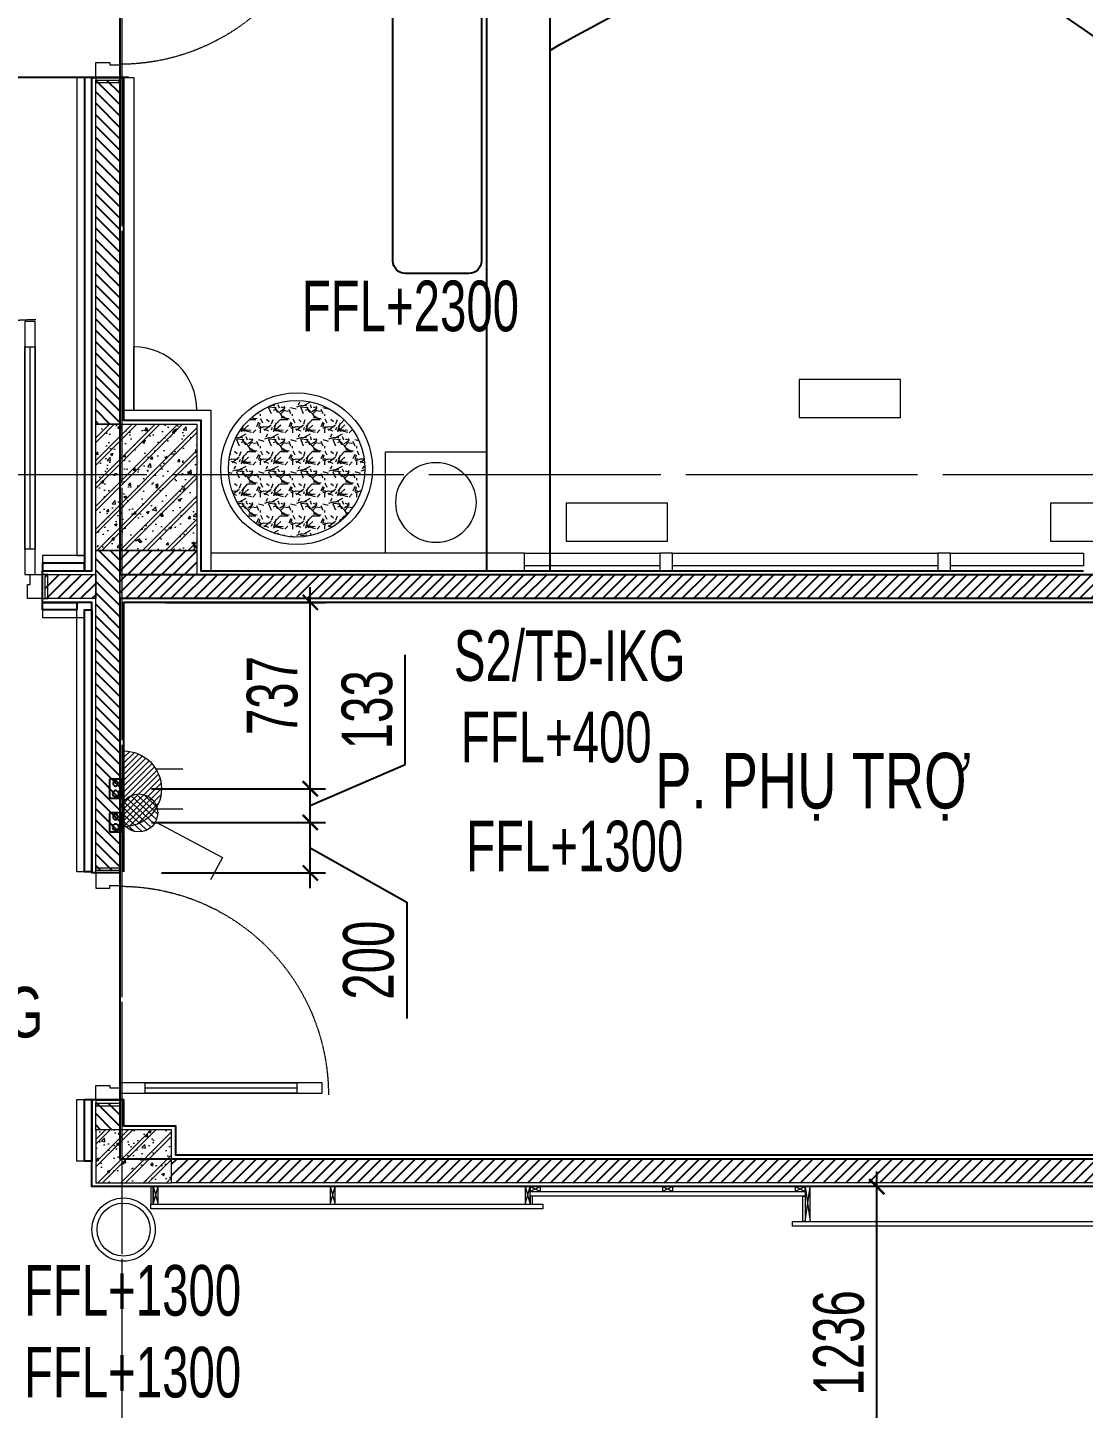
# Model space of a CAD drawing. Header units: millimetres. Extents: x -343543 to 400519, y -115663 to 104219.
# Drawn here: x -322738 to -318563, y 6308 to 11767 of the extents above; entities that cross this region are included whole.
import ezdxf
from ezdxf.xclip import XClip

# ---------------------------------------------------------------- set-up
doc = ezdxf.new("R2010")
doc.units = ezdxf.units.MM
doc.header["$XCLIPFRAME"] = 0
doc.linetypes.add('XREF MAT BANG TUONG XAY$0$01.Xref _MB T1$0$HIDDEN', pattern=[9.524999999999999, 6.35, -3.175])
doc.linetypes.add('XREF MAT BANG TUONG XAY$0$CENTER', pattern=[50.800000000000004, 31.75, -6.35, 6.35, -6.35])
doc.layers.get('0').update_dxf_attribs({"color": 231, "lineweight": 0})
doc.layers.get('DefPoints').update_dxf_attribs({"color": 191})
for name, color, linetype in [('0-----E-Lighting', 2, 'Continuous'), ('Gen Điện', 6, 'Continuous'), ('XREF MAT BANG TUONG XAY$0$A-FNSH', 8, 'Continuous'), ('XREF MAT BANG TUONG XAY$0$A-FURN', 8, 'Continuous'), ('XREF MAT BANG TUONG XAY$0$A-PATT', 8, 'Continuous'), ('đế âm', 1, 'Continuous')]:
    doc.layers.add(name, color=color, linetype=linetype)
for name, color, linetype, lineweight in [('03. Xref_KyHieuChieuSang$0$1-INNO-E-Lighting', 3, 'Continuous', 5), ('1-INNO-E-Socket', 4, 'Continuous', 5), ('A-PATT', 252, 'Continuous', 9), ('A-SYMBOLS', 10, 'Continuous', 13), ('E - EQ', 10, 'Continuous', 25), ('RSA -DIM', 231, 'Continuous', 0), ('SME-E-POW-NOTE', 134, 'Continuous', 18), ('XREF MAT BANG TUONG XAY$0$$0$A-WALL-INT', 8, 'Continuous', 9), ('XREF MAT BANG TUONG XAY$0$$1$A-TEXT', 8, 'Continuous', 25), ('XREF MAT BANG TUONG XAY$0$01.Xref _MB T1$0$A-DOOR', 8, 'Continuous', 9), ('XREF MAT BANG TUONG XAY$0$01.Xref _MB T1$0$A-FNSH', 8, 'Continuous', 9), ('XREF MAT BANG TUONG XAY$0$01.Xref _MB T1$0$A-HIDD-LO', 8, 'XREF MAT BANG TUONG XAY$0$01.Xref _MB T1$0$HIDDEN', 9), ('XREF MAT BANG TUONG XAY$0$01.Xref _MB T1$0$A-WALL-INT', 8, 'Continuous', 9), ('XREF MAT BANG TUONG XAY$0$A-FINE', 8, 'Continuous', 25), ('XREF MAT BANG TUONG XAY$0$A-GRID', 8, 'XREF MAT BANG TUONG XAY$0$CENTER', 15), ('XREF MAT BANG TUONG XAY$0$A-WALL-INT', 8, 'Continuous', 9), ('XREF MAT BANG TUONG XAY$0$xref_IKIGAI_Cot$0$A-FNSH', 8, 'Continuous', 9), ('XREF MAT BANG TUONG XAY$0$xref_IKIGAI_Cot$0$A-PATT', 8, 'Continuous', 5)]:
    doc.layers.add(name, color=color, linetype=linetype, lineweight=lineweight)
doc.layers.add('fix lightting red', color=1, linetype='Continuous', lineweight=5, true_color=0xff0000)
doc.styles.add('SM-DIMTEXT', font='SME.shx', dxfattribs={"width": 0.7})
doc.styles.add('SME-TEXT', font='sme.shx', dxfattribs={"width": 0.7})
doc.styles.add('XREF MAT BANG TUONG XAY$0$Arial', font='arial.ttf', dxfattribs={"width": 0.8})
doc.dimstyles.new('SDIM-100', dxfattribs={"dimscale": 100, "dimtxt": 2, "dimasz": 0.6, "dimexe": 0.6, "dimexo": 0.2, "dimgap": 0.5, "dimtad": 1, "dimdec": 0, "dimzin": 12, "dimtxsty": 'SM-DIMTEXT', "dimblk": 'ARCHTICK', "dimblk1": 'ARCHTICK', "dimblk2": 'ARCHTICK', "dimcen": 0.12, "dimdle": 0.6, "dimclrd": 7, "dimclre": 8, "dimadec": 0, "dimazin": 3, "dimtfac": 2, "dimtix": 1, "dimtmove": 1, "dimatfit": 3, "dimfxl": 1, "dimtzin": 0, "dimarcsym": 1})

# ---------------------------------------------------------------- blocks, each defined once
blk = doc.blocks.new('*U164')
at = {"color": 8}
blk.add_line((-69.99999999999969, 100.0000000000002), (-70.00000000000114, 699.9999999999711), dxfattribs=at)
for points in [[(-50, 1.56319401867222e-13), (-50.00000000000084, 799.999999999971), (-90.00000000000085, 799.9999999999712), (-90, 2.842170943040401e-13)], [(-49.9999999999997, 100.0000000000001), (-89.99999999999969, 100.0000000000003), (-90.00000000000114, 699.9999999999712), (-50.00000000000114, 699.999999999971)], [(-919.9999999999711, -94.98306980792928), (-859.9999999999711, -94.98306980792947), (-859.999999999971, -40.00000000000015), (-869.999999999971, -40.00000000000012), (-869.9999999999709, -1.70530256582424e-13), (-919.9999999999709, 0)], [(-20.00000000000041, -94.98306980792918), (-80.00000000000017, -94.98306980792896), (-80.00000000000014, -39.99999999999978), (-70.00000000000014, -39.99999999999979), (-70, 1.989519660128281e-13), (-20, 5.684341886080801e-14)]]:
    blk.add_lwpolyline(points, close=True, dxfattribs=at)
at = {"layer": 'XREF MAT BANG TUONG XAY$0$01.Xref _MB T1$0$A-FNSH', "color": 8}
for points in [[(-919.9999999999711, -94.98306980792928), (-939.9999999999711, -94.98306980792916), (-939.9999999999709, 8.526512829121202e-14), (-919.9999999999709, 0)], [(-20.00000000000041, -94.98306980792918), (-2.975808282895906e-13, -94.98306980792923), (0, 0), (-20, 5.684341886080801e-14)]]:
    blk.add_lwpolyline(points, close=True, dxfattribs=at)
at = {"layer": 'XREF MAT BANG TUONG XAY$0$01.Xref _MB T1$0$A-HIDD-LO', "color": 8, "ltscale": 0.3}
blk.add_arc((-42.49999999999932, 1.463717976809085e-13), 824.9999999999739, 89.99999999999962, 180, dxfattribs=at)
blk = doc.blocks.new('XREF MAT BANG TUONG XAY$0$00.xref_IKIGAI_Truc')
at = {"layer": 'XREF MAT BANG TUONG XAY$0$A-GRID', "color": 8, "ltscale": 20}
for points in [[(16200, -3895.000007497932), (16200, 22641.72244639101)], [(-2907.525181142613, 10000), (42750.0013740146, 10000)]]:
    blk.add_lwpolyline(points, dxfattribs=at)
blk = doc.blocks.new('*U165')
at = {"color": 8}
blk.add_line((70.00000000000045, 99.99999999999963), (70.00000000000671, 699.9999999999415), dxfattribs=at)
for points in [[(50, -2.423323916802836e-13), (50.00000000000716, 799.9999999999415), (90.00000000000728, 799.9999999999415), (90, -4.333561340814704e-13)], [(50.00000000000045, 99.99999999999973), (90.00000000000045, 99.99999999999959), (90.00000000000671, 699.9999999999415), (50.00000000000671, 699.9999999999415)], [(19.99999999999966, -94.99998551682388), (79.99999999999943, -94.99998551682414), (79.99999999999989, -40.00000000000042), (69.99999999999989, -40.00000000000036), (70, -3.591605449536798e-13), (20, -1.026172985581946e-13)], [(919.9999999999412, -94.99998551683116), (859.9999999999412, -94.99998551683088), (859.9999999999416, -40.00000000000701), (869.9999999999416, -40.00000000000706), (869.9999999999418, -7.107071464308561e-12), (919.9999999999418, -7.335193001273643e-12)]]:
    blk.add_lwpolyline(points, close=True, dxfattribs=at)
at = {"layer": 'XREF MAT BANG TUONG XAY$0$01.Xref _MB T1$0$A-FNSH', "color": 8}
for points in [[(19.99999999999966, -94.99998551682388), (-4.547473508864641e-13, -94.99998551682377), (0, 0), (20, -1.026172985581946e-13)], [(919.9999999999412, -94.99998551683116), (939.9999999999412, -94.99998551683119), (939.9999999999418, -7.409388590401433e-12), (919.9999999999418, -7.335193001273643e-12)]]:
    blk.add_lwpolyline(points, close=True, dxfattribs=at)
at = {"layer": 'XREF MAT BANG TUONG XAY$0$01.Xref _MB T1$0$A-HIDD-LO', "color": 8, "ltscale": 0.3}
blk.add_arc((42.49999999999864, -1.924822268344633e-13), 824.9999999999471, 359.9999999999996, 90, dxfattribs=at)
blk = doc.blocks.new('XREF MAT BANG TUONG XAY$0$nngfbv')
at = {"layer": 'XREF MAT BANG TUONG XAY$0$01.Xref _MB T1$0$A-WALL-INT', "color": 8}
blk.add_lwpolyline([(20, -10), (20, 10), (-20, 10), (-20, -10)], close=True, dxfattribs=at)
for points in [[(-20, 10), (20, -10)], [(20, 10), (-20, -10)]]:
    blk.add_lwpolyline(points, dxfattribs=at)
blk = doc.blocks.new('XREF MAT BANG TUONG XAY$0$xref_IKIGAI_Cot')
at = {"layer": 'XREF MAT BANG TUONG XAY$0$xref_IKIGAI_Cot$0$A-PATT'}
h = blk.add_hatch(dxfattribs=at)
h.set_pattern_fill('BT-01', color=8, scale=15, pattern_type=2)
h.set_pattern_definition([(49.99999999999999, (180, 280.0000000000009), (107.589027390113, -9.412820247389266), [11.25, -123.75]), (355, (180, 280.0000000000009), (-20.81270004195, 112.8288200550018), [9, -99]), (100.4514, (188.9657520000001, 279.2155990000009), (86.77640725710323, 103.415931309143), [9.5610285, -105.1713168]), (46.18420000000001, (180, 310.0000000000009), (160.0861572938467, -24.82785214935271), [16.875, -185.625]), (96.6356, (193.3405117500001, 307.9310039500009), (140.1994058323055, 146.1176806350663), [14.3415432, -157.75695]), (351.1842, (180, 310.0000000000009), (140.1992917700441, 146.1177901387987), [13.5, -148.5]), (21, (195, 302.5000000000009), (89.53605781776925, -60.39283359980082), [11.25, -123.75]), (326.0000000000001, (195, 302.5000000000009), (36.49729978823726, 108.772506757028), [9, -99]), (71.4514, (202.46133495, 297.4672591000009), (126.0333942872235, 48.37957450649286), [9.5610285, -105.1713168]), (37.50000000000001, (180, 280.0000000000009), (1.8239782975936, 49.93407807469672), [0, -97.8, 0, -100.5, 0, -99.375]), (7.499999999999999, (180, 280.0000000000009), (39.46043061632229, 59.16175678235403), [0, -57.3, 0, -95.55, 0, -37.875]), (327.5, (146.5500000000002, 280.0000000000009), (80.07336542586135, -3.383230760156963), [0, -37.5, 0, -117, 0, -155.25]), (317.5, (131.5500000000002, 280.0000000000009), (87.47792540135794, 15.01574734984766), [0, -48.75, 0, -77.69999999999999, 0, -110.25]), (45, (180, 280.0000000000009), (-45.07805730064241, 45.07805730064241), []), (45, (180, 298.3750000000009), (-45.07805730064241, 45.07805730064241), [])])
h.paths.add_polyline_path([(16095.00005637697, 10200.00000017218), (16495.00005637697, 10200.00000017218), (16495.00005637697, 9700.000000172176), (16095.00005637697, 9700.000000172178)])
h = blk.add_hatch(dxfattribs=at)
h.set_pattern_fill('BT-01', color=8, scale=15, pattern_type=2)
h.set_pattern_definition([(49.99999999999999, (16175.00000273663, 7190.000000142377), (107.589027390113, -9.412820247389266), [11.25, -123.75]), (355, (16175.00000273663, 7190.000000142377), (-20.81270004195, 112.8288200550018), [9, -99]), (100.4514, (16183.96575473663, 7189.215599142377), (86.77640725710323, 103.415931309143), [9.5610285, -105.1713168]), (46.18420000000001, (16175.00000273663, 7220.000000142377), (160.0861572938467, -24.82785214935271), [16.875, -185.625]), (96.6356, (16188.34051448663, 7217.931004092376), (140.1994058323055, 146.1176806350663), [14.3415432, -157.75695]), (351.1842, (16175.00000273663, 7220.000000142377), (140.1992917700441, 146.1177901387987), [13.5, -148.5]), (21, (16190.00000273663, 7212.500000142377), (89.53605781776925, -60.39283359980082), [11.25, -123.75]), (326.0000000000001, (16190.00000273663, 7212.500000142377), (36.49729978823726, 108.772506757028), [9, -99]), (71.4514, (16197.46133768663, 7207.467259242377), (126.0333942872235, 48.37957450649286), [9.5610285, -105.1713168]), (37.50000000000001, (16175.00000273663, 7190.000000142377), (1.8239782975936, 49.93407807469672), [0, -97.8, 0, -100.5, 0, -99.375]), (7.499999999999999, (16175.00000273663, 7190.000000142377), (39.46043061632229, 59.16175678235403), [0, -57.3, 0, -95.55, 0, -37.875]), (327.5, (16141.55000273663, 7190.000000142377), (80.07336542586135, -3.383230760156963), [0, -37.5, 0, -117, 0, -155.25]), (317.5, (16126.55000273663, 7190.000000142377), (87.47792540135794, 15.01574734984766), [0, -48.75, 0, -77.69999999999999, 0, -110.25]), (45, (16175.00000273663, 7190.000000142377), (-45.07805730064241, 45.07805730064241), []), (45, (16175.00000273663, 7208.375000142377), (-45.07805730064241, 45.07805730064241), [])])
h.paths.add_polyline_path([(16095.00000273663, 7200.000000142376), (16395.00000273663, 7200.000000142377), (16395.00000273663, 7410.000000142377), (16095.00000273663, 7410.000000142376)])
at = {"layer": 'XREF MAT BANG TUONG XAY$0$A-GRID', "color": 8, "ltscale": 20}
for points in [[(16200, -3895.000007497932), (16200, 22641.72244639101)], [(-2907.525181142613, 10000), (42750.0013740146, 10000)]]:
    blk.add_lwpolyline(points, dxfattribs=at)
at = {"layer": 'XREF MAT BANG TUONG XAY$0$xref_IKIGAI_Cot$0$A-FNSH', "color": 8}
for points in [[(16095.00005637697, 10200.00000017218), (16495.00005637697, 10200.00000017218), (16495.00005637697, 9700.000000172176), (16095.00005637697, 9700.000000172178)], [(16095.00000273663, 7200.000000142376), (16395.00000273663, 7200.000000142377), (16395.00000273663, 7410.000000142377), (16095.00000273663, 7410.000000142376)]]:
    blk.add_lwpolyline(points, close=True, dxfattribs=at)
blk = doc.blocks.new('*U237')
at = {"layer": 'XREF MAT BANG TUONG XAY$0$A-PATT'}
h = blk.add_hatch(dxfattribs=at)
h.set_pattern_fill('ANSI31', color=8, scale=10)
h.set_pattern_definition([(45, (36711.78865714205, -11178.56439682681), (-22.45064030267288, 22.45064030267288), [])])
h.paths.add_polyline_path([(-38.69831128977239, 47.5), (1226.300707899991, 47.5), (1226.300707899991, -47.5), (-38.69831128977239, -47.5)])
at = {"layer": 'XREF MAT BANG TUONG XAY$0$A-WALL-INT', "color": 8}
blk.add_lwpolyline([(-38.69831128977239, 47.5), (1226.300707899991, 47.5), (1226.300707899991, -47.5), (-38.69831128977239, -47.5)], close=True, dxfattribs=at)
blk = doc.blocks.new('*U238')
at = {"layer": 'XREF MAT BANG TUONG XAY$0$A-PATT'}
h = blk.add_hatch(dxfattribs=at)
h.set_pattern_fill('ANSI31', color=8, scale=10)
h.set_pattern_definition([(45, (35551.78963795228, -11178.56439682681), (-22.45064030267288, 22.45064030267288), [])])
h.paths.add_polyline_path([(-38.69831128977239, 47.5), (66.30168871022761, 47.5), (66.30168871022761, -47.5), (-38.69831128977239, -47.5)])
at = {"layer": 'XREF MAT BANG TUONG XAY$0$A-WALL-INT', "color": 8}
blk.add_lwpolyline([(-38.69831128977239, 47.5), (66.30168871022761, 47.5), (66.30168871022761, -47.5), (-38.69831128977239, -47.5)], close=True, dxfattribs=at)
blk = doc.blocks.new('*U239')
at = {"layer": 'XREF MAT BANG TUONG XAY$0$A-PATT'}
h = blk.add_hatch(dxfattribs=at)
h.set_pattern_fill('ANSI31', color=8, scale=10)
h.set_pattern_definition([(45, (43066.79105138639, -11178.56439682681), (-22.45064030267288, 22.45064030267288), [])])
h.paths.add_polyline_path([(-38.69831128977239, 47.5), (7581.30310214434, 47.5), (7581.30310214434, -47.5), (-38.69831128977239, -47.5)])
at = {"layer": 'XREF MAT BANG TUONG XAY$0$A-WALL-INT', "color": 8}
blk.add_lwpolyline([(-38.69831128977239, 47.5), (7581.30310214434, 47.5), (7581.30310214434, -47.5), (-38.69831128977239, -47.5)], close=True, dxfattribs=at)
blk = doc.blocks.new('*U241')
at = {"layer": 'XREF MAT BANG TUONG XAY$0$A-PATT'}
h = blk.add_hatch(dxfattribs=at)
h.set_pattern_fill('ANSI31', color=8, scale=10)
h.set_pattern_definition([(45, (42656.79104378114, -11178.56439682681), (-22.45064030267288, 22.45064030267288), [])])
h.paths.add_polyline_path([(-38.69831128977239, 47.5), (7171.30309453909, 47.5), (7171.30309453909, -47.5), (-38.69831128977239, -47.5)])
at = {"layer": 'XREF MAT BANG TUONG XAY$0$A-WALL-INT', "color": 8}
blk.add_lwpolyline([(-38.69831128977239, 47.5), (7171.30309453909, 47.5), (7171.30309453909, -47.5), (-38.69831128977239, -47.5)], close=True, dxfattribs=at)
blk = doc.blocks.new('*U242')
at = {"layer": 'XREF MAT BANG TUONG XAY$0$A-PATT'}
h = blk.add_hatch(dxfattribs=at)
h.set_pattern_fill('ANSI31', color=8, scale=10)
h.set_pattern_definition([(45, (36806.78954159181, -11178.56439682681), (-22.45064030267288, 22.45064030267288), [])])
h.paths.add_polyline_path([(-38.69831128977239, 47.5), (1321.301592349759, 47.5), (1321.301592349759, -47.5), (-38.69831128977239, -47.5)])
at = {"layer": 'XREF MAT BANG TUONG XAY$0$A-WALL-INT', "color": 8}
blk.add_lwpolyline([(-38.69831128977239, 47.5), (1321.301592349759, 47.5), (1321.301592349759, -47.5), (-38.69831128977239, -47.5)], close=True, dxfattribs=at)
blk = doc.blocks.new('*U263')
at = {"layer": 'XREF MAT BANG TUONG XAY$0$A-PATT'}
h = blk.add_hatch(dxfattribs=at)
h.set_pattern_fill('ANSI31', color=8, scale=10)
h.set_pattern_definition([(45, (35751.78042193659, -11178.56439682681), (-22.45064030267288, 22.45064030267288), [])])
h.paths.add_polyline_path([(-38.69831128977239, 47.5), (266.2924726945494, 47.5), (266.2924726945494, -47.5), (-38.69831128977239, -47.5)])
at = {"layer": 'XREF MAT BANG TUONG XAY$0$A-WALL-INT', "color": 8}
blk.add_lwpolyline([(-38.69831128977239, 47.5), (266.2924726945494, 47.5), (266.2924726945494, -47.5), (-38.69831128977239, -47.5)], close=True, dxfattribs=at)
blk = doc.blocks.new('*U167')
at = {"color": 8}
blk.add_line((70.00000000000045, 99.99999999999963), (70.00000000000819, 900.0000000000579), dxfattribs=at)
for points in [[(50, -2.423323916802841e-13), (50.00000000000887, 1000.000000000058), (90.00000000000887, 1000.000000000058), (90, -4.333561340814704e-13)], [(50.00000000000045, 99.99999999999973), (90.00000000000045, 99.99999999999959), (90.00000000000819, 900.0000000000579), (50.00000000000819, 900.0000000000579)], [(19.99999999999955, -94.99998551682388), (79.99999999999932, -94.99998551682414), (79.99999999999977, -40.00000000000042), (69.99999999999977, -40.00000000000036), (70, -3.591605449536798e-13), (20, -1.026172985581946e-13)], [(1120.000000000058, -94.99998551683275), (1060.000000000058, -94.99998551683247), (1060.000000000058, -40.0000000000086), (1070.000000000058, -40.00000000000865), (1070.000000000058, -8.701678638499512e-12), (1120.000000000058, -8.929800175464593e-12)]]:
    blk.add_lwpolyline(points, close=True, dxfattribs=at)
at = {"layer": 'XREF MAT BANG TUONG XAY$0$01.Xref _MB T1$0$A-FNSH', "color": 8}
for points in [[(19.99999999999955, -94.99998551682388), (-4.547473508864641e-13, -94.99998551682377), (0, 0), (20, -1.026172985581946e-13)], [(1120.000000000058, -94.99998551683275), (1140.000000000058, -94.9999855168328), (1140.000000000058, -9.003995764592384e-12), (1120.000000000058, -8.929800175464593e-12)]]:
    blk.add_lwpolyline(points, close=True, dxfattribs=at)
at = {"layer": 'XREF MAT BANG TUONG XAY$0$01.Xref _MB T1$0$A-HIDD-LO', "color": 8, "ltscale": 0.3}
blk.add_arc((47.50000000000159, -2.12452210895869e-13), 1008.333333333387, 359.9999999999996, 90, dxfattribs=at)
blk = doc.blocks.new('*U268')
at = {"layer": 'XREF MAT BANG TUONG XAY$0$A-PATT'}
h = blk.add_hatch(dxfattribs=at)
h.set_pattern_fill('ANSI31', color=8, scale=10)
h.set_pattern_definition([(45, (35646.78031495842, -11178.56439682681), (-22.45064030267288, 22.45064030267288), [])])
h.paths.add_polyline_path([(-38.69831128977239, 47.5), (161.2923657163628, 47.50000000000364), (161.2923657163628, -47.49999999999636), (-38.69831128977239, -47.5)])
at = {"layer": 'XREF MAT BANG TUONG XAY$0$A-WALL-INT', "color": 8}
blk.add_lwpolyline([(-38.69831128977239, 47.5), (161.2923657163628, 47.50000000000364), (161.2923657163628, -47.49999999999636), (-38.69831128977239, -47.5)], close=True, dxfattribs=at)
blk = doc.blocks.new('XREF MAT BANG NOI THAT$0$nnnngfbn v')
at = {"color": 8}
blk.add_lwpolyline([(200, -400), (-200, -400), (-200, 0), (200, 0)], close=True, dxfattribs=at)
blk.add_circle((0, -200), 158.5349371901248, dxfattribs=at)
blk = doc.blocks.new('XREF MAT BANG NOI THAT')
h = blk.add_hatch()
h.set_pattern_fill('GRAVEL', color=8, scale=5)
h.set_pattern_definition([(228.0128, (91.44, 127), (-1016.000863294801, -1143.001404475629), [17.08605, -1691.525]), (184.9697, (80.00999999999999, 114.3), (1524.002465308956, 126.9991037693729), [29.32025, -2902.7]), (132.5104, (50.8, 111.76), (1269.999075916585, -1397.00136462302), [20.6741, -2046.735]), (267.2737, (1.27, 80.00999999999999), (126.9994485414086, 2539.999182668321), [26.70025, -2643.32]), (292.8337, (0, 53.34), (-635.0018027750953, 1524.000866502556), [26.1817, -2591.99]), (357.2737, (10.16, 29.21), (-2539.999182668321, 126.9994485414088), [26.70025, -2643.32]), (37.6942, (36.83000000000001, 27.94), (-1651.001043061997, -1269.998867849245), [35.30969999999999, -3495.655000000001]), (72.2553, (64.77000000000001, 49.53), (889.0017782733598, 2794.00081030182), [33.336, -3300.265]), (121.4296, (74.92999999999999, 81.28), (-1016.000261763224, 1650.998057998635), [26.79065, -2652.275]), (175.2364, (60.96, 104.14), (1396.998902652723, -126.9988081360578), [30.58565, -1498.695]), (222.3974, (30.48, 106.68), (-1524.000045861985, -1396.998182531848), [39.5539, -3915.84]), (138.8141, (127, 78.74), (-888.9994337112369, 761.9988278562003), [13.50025, -1336.53]), (171.4692, (116.84, 87.63), (1650.99747977957, -254.0006400022849), [25.68409999999999, -2542.73]), (225, (91.44, 91.44), (-2.664535259100376e-14, -126.9999134350099), [17.96045, -161.6445]), (203.1986, (82.55000000000001, 106.68), (635.0021412795417, 254.0011137153132), [9.67205, -957.5299999999999]), (291.8014, (73.66000000000001, 102.87), (-127.0000890947255, 381.0002454365932), [13.6783, -670.24]), (30.9638, (78.74, 90.17000000000002), (380.9995977404113, 254.0001979330276), [22.216, -718.3149999999998]), (161.5651, (97.78999999999999, 101.6), (254.0001159090491, -126.9998111232538), [16.06435, -385.545]), (16.38950000000001, (0, 102.87), (1270.000700698468, 380.9992074983902), [22.5044, -2227.94]), (70.3462, (21.59, 109.22), (-507.9985844338254, -1396.99802442725), [18.87995, -1869.11]), (293.1986, (97.78999999999999, 127), (-254.0011137153132, 635.0021412795417), [19.344, -947.86]), (343.6105, (105.41, 109.22), (-1270.000700698467, 380.9992074983905), [22.5044, -2227.94]), (339.444, (0, 24.13), (-635.0007882127956, 253.9996918025069), [21.70175, -1063.385]), (294.7751, (20.32, 16.51), (-634.998520181342, 1396.999351307834), [18.18359999999999, -1800.18]), (66.80140000000002, (99.06, 0), (254.0011137153134, 635.0021412795415), [19.344, -947.86]), (17.354, (106.68, 17.78), (-1651.000089092998, -507.9992337802816), [21.28915, -2107.619999999999]), (69.444, (36.83000000000001, 0), (-253.9996918025072, -635.0007882127953), [10.8509, -1074.24]), (101.3099, (91.44, 0), (-126.9993731443674, 507.9983730451311), [6.47575, -641.1]), (165.9638, (90.17000000000002, 6.35), (381.0002677348587, -126.9997802061821), [26.1817, -497.4525]), (186.0090000000001, (64.77000000000001, 12.7), (1269.998127221397, 126.9997034273929), [24.26335, -2402.07]), (303.6901, (78.74, 78.74), (-127.0000435653616, 253.999754961592), [18.3162, -439.589]), (353.1572, (88.9, 63.5), (2159.000892832171, -254.001137582742), [31.97785, -3165.8]), (60.94540000000001, (120.65, 59.69), (-507.9988182914545, -888.9978805417061), [13.0754, -1294.47]), (90, (127, 71.12), (-127, 127), [7.62, -119.38]), (120.2564, (62.23, 16.51), (507.9989233418055, -888.9995516238781), [17.64335, -1746.695]), (48.01280000000001, (53.34, 31.75), (1016.0008632948, 1143.001404475629), [34.17215, -1674.44]), (0, (76.2, 57.15), (127, 127), [33.02, -93.97999999999999]), (325.3048, (109.22, 57.15), (-1269.997799547685, 889.0000845242382), [20.0805, -1987.965]), (254.0546, (125.73, 45.72), (-127.0003239850737, -508.0012101601814), [18.49145, -906.085]), (207.646, (120.65, 27.94), (-2412.999152451136, -1270.00079873617), [30.10725, -2980.625]), (175.4261, (93.97999999999999, 13.97), (-1651.000380237375, 126.9993855609731), [31.85145, -3153.29]), (175.4261, (93.97999999999999, 13.97), (-1651.000380237375, 126.9993855609731), [31.85145, -3153.29])])
edge = h.paths.add_edge_path()
edge.add_arc((16889.22486949334, 10023.32097463592), 270, 0, 360, ccw=False)
at = {"color": 8}
for points in [[(18876.67594932561, 10226.06938306557), (19276.67594932561, 10226.06938306557), (19276.67594932561, 10376.06938306557), (18876.67594932561, 10376.06938306557)], [(17955.21022143267, 9736.63515880413), (18355.21022143267, 9736.63515880413), (18355.21022143267, 9886.63515880413), (17955.21022143267, 9886.63515880413)], [(19870.4709768857, 9736.63515880413), (20270.4709768857, 9736.63515880413), (20270.4709768857, 9886.63515880413), (19870.4709768857, 9886.63515880413)]]:
    blk.add_lwpolyline(points, close=True, dxfattribs=at)
for radius in [300, 270]:
    blk.add_circle((16889.22486949334, 10023.32097463592), radius, dxfattribs=at)
blk.add_blockref('XREF MAT BANG NOI THAT$0$nnnngfbn v', (17439.99999888717, 10089.99998942122), dxfattribs=at)
blk = doc.blocks.new('01.Xref _MB T1')
at = {"layer": 'XREF MAT BANG TUONG XAY$0$$0$A-WALL-INT', "color": 8}
for points in [[(16019.99372308448, 9680.000012301378), (16049.99372308448, 9680.000012294917), (16049.99152430155, 11569.99980004278), (16019.99152430155, 11569.99980004924)], [(15885.00042316245, 9679.980401614836), (15885.00042315599, 9649.980401614836), (16049.98423913582, 9650.000012294917), (16049.98423914228, 9680.000012294917)], [(16019.99355854544, 9434.994189609457), (16019.99383632519, 9464.994189608173), (15885.00006325008, 9465.003132788255), (15884.99978547033, 9435.003132789543)], [(16019.99999102204, 9435.000017639306), (16049.99999102204, 9435.000017645767), (16049.99930000522, 8430.000960061327), (16019.99930000522, 8430.00096005487)], [(16019.99999102204, 7530.000960055078), (16049.99999102204, 7530.000960061539), (16049.99930000522, 7285.000007211183), (16019.99930000522, 7285.000007204726)]]:
    blk.add_lwpolyline(points, close=True, dxfattribs=at)
at = {"layer": 'XREF MAT BANG TUONG XAY$0$01.Xref _MB T1$0$A-WALL-INT', "color": 8}
for points in [[(16204.99998863736, 11569.99979988844), (16244.99132978525, 11569.99980020358), (16244.99132978525, 10254.99998942119)], [(16204.99999899971, 10254.99998670262), (16549.9907832041, 10254.99998942118), (16549.9907832041, 9619.999989421216)], [(16321.81689485933, 7114.999989391385), (16341.81693049863, 7184.999706867045)], [(16321.81693049863, 7184.999706867045), (16341.81689485933, 7114.999989391385)], [(17021.81689485933, 7114.999989391385), (17041.81693049863, 7184.999706867045)], [(17021.81693049863, 7184.999706867045), (17041.81689485933, 7114.999989391385)], [(17792.81689485933, 7114.999989391385), (17812.81693049863, 7184.999706867045)], [(17792.81693049863, 7184.999706867045), (17812.81689485933, 7114.999989391385)], [(18899.99560471252, 7046.999989391385), (18919.99573539115, 7184.996692729255)], [(18899.99573539115, 7184.996692729255), (18919.99560471252, 7046.999989391385)]]:
    blk.add_lwpolyline(points, dxfattribs=at)
for points in [[(17789.99999888717, 9689.999989421216), (16549.9907832041, 9689.999989421216), (16549.9907832041, 9619.999989421216), (17789.99999888717, 9619.999989421216)], [(18324.99999888717, 9639.999989431813), (17789.99999888717, 9639.999989431813), (17789.99999888717, 9689.999989431813), (18324.99999888717, 9689.999989431813)], [(18324.99999888717, 9619.999989421216), (18374.99999888717, 9619.999989421216), (18374.99999888717, 9689.999989431813), (18324.99999888717, 9689.999989431813)], [(19424.99999888717, 9639.999989431813), (18374.99999888717, 9639.999989431813), (18374.99999888717, 9689.999989431813), (19424.99999888717, 9689.999989431813)], [(19424.99999888717, 9619.999989421216), (19474.99999888717, 9619.999989421216), (19474.99999888717, 9689.999989431813), (19424.99999888717, 9689.999989431813)], [(19999.99999888717, 9639.999989431813), (19474.99999888717, 9639.999989431813), (19474.99999888717, 9689.999989431813), (19999.99999888717, 9689.999989431813)], [(16312.81689485933, 7114.999989391385), (16321.81693049864, 7114.999989391385), (16321.81693049864, 7184.999719934913), (16312.81689485933, 7184.999719934913)], [(16341.81693049863, 7184.999706867045), (16321.81693049863, 7184.999706867045), (16321.81689485933, 7114.999989391385), (16341.81689485933, 7114.999989391385)], [(17041.81693049863, 7184.999706867045), (17021.81693049863, 7184.999706867045), (17021.81689485933, 7114.999989391385), (17041.81689485933, 7114.999989391385)], [(17812.81693049863, 7184.999706867045), (17792.81693049863, 7184.999706867045), (17792.81689485933, 7114.999989391385), (17812.81689485933, 7114.999989391385)], [(17812.8169111506, 7164.997942030637), (18899.99570918205, 7164.997940450459), (18899.99570918205, 7146.997940450459), (17812.8169111506, 7146.997942030637)], [(18919.99573539115, 7184.996692729255), (18899.99573539115, 7184.996692729255), (18899.99560471252, 7046.999989391385), (18919.99560471252, 7046.999989391385)], [(16312.81689485933, 7114.999989391385), (17862.81689485933, 7114.999989391385), (17862.81689485933, 7096.999989391385), (16312.81689485933, 7096.999989391385)], [(17812.8169111506, 7114.999989391385), (17821.8169111506, 7114.999989391385), (17821.8169111506, 7146.99794201447), (17812.8169111506, 7146.99794201447)], [(18890.99560471252, 7146.997940465688), (18899.99560471252, 7146.997940465688), (18899.99560471252, 7046.999989391385), (18890.99560471252, 7046.999989391385)], [(18849.99596401681, 7046.999989391385), (21149.99596401681, 7046.999989391385), (21149.99596401681, 7028.999989391385), (18849.99596401681, 7028.999989391385)]]:
    blk.add_lwpolyline(points, close=True, dxfattribs=at)
for radius in [125, 105]:
    blk.add_circle((16204.99939583792, 7014.999999432788), radius, dxfattribs=at)
at = {"layer": 'XREF MAT BANG TUONG XAY$0$A-FINE', "color": 8}
for points in [[(16189.99999931683, 9604.999989421216), (23810.00141265388, 9604.999989421216), (23810.00141265644, 14605.00000237583), (16189.99999931939, 14605.00000237583)], [(21205.0001108859, 9510.000002499848), (16189.99072870137, 9510.000002499848), (16189.99072876283, 7294.999999227872), (21205.00011094736, 7294.999999227872)]]:
    blk.add_lwpolyline(points, close=True, dxfattribs=at)
at = {"layer": 'XREF MAT BANG TUONG XAY$0$A-FNSH', "color": 8}
for points in [[(16189.99072544373, 8425.000966637394), (16079.99929677612, 8425.000966634341), (16079.99999034371, 9495.000017703716), (15884.99982491282, 9494.999881349659), (15884.99990708913, 9619.999869997455), (16080.00001692103, 9620.0000121524), (16080.00232161729, 11570.00001879016), (16204.99998863736, 11570.00001879009), (16204.99999931491, 10214.99998942119), (16509.9907832041, 10214.99998942118), (16509.9907832041, 9619.999989421216), (19999.99143208893, 9619.999989421216)], [(23919.99202244958, 7525.001003425557), (23919.99202252619, 7184.990693395906), (16079.99939583792, 7185.000007211183), (16079.99939583792, 7530.000960061545), (16204.9907282335, 7530.000960061545), (16204.9907282335, 7424.999989391385), (16409.99072956376, 7424.999989391385), (16409.99072956376, 7309.999999231293), (21190.00011095132, 7310.000000321717), (21190.00011152849, 9495.000002499433), (16204.99071884021, 9495.000002361105), (16204.99071884021, 8430.000960061545)]]:
    blk.add_lwpolyline(points, dxfattribs=at)
at = {"layer": 'XREF MAT BANG TUONG XAY$0$A-FURN', "color": 8}
for p, q in [((17639.99999888717, 14590.00000236191), (17639.99999888717, 9619.999989421216)), ((17889.99999888717, 14590.00000236339), (17889.99999888717, 9619.999989421216))]:
    blk.add_line(p, q, dxfattribs=at)
blk.add_lwpolyline([(17319.99999888717, 13272.85705920492), (17569.99999888717, 13272.85705920492, -0.414213562373095), (17619.99999888717, 13222.85705920492), (17619.99999888717, 10845.14282255157, -0.414213562373095), (17569.99999888717, 10795.14282255157), (17319.99999888717, 10795.14282255157, -0.414213562373095), (17269.99999888717, 10845.14282255157), (17269.99999888717, 13222.85705920492, -0.414213562373095)], format="xyb", close=True, dxfattribs=at)
for points in [[(16050.00232155934, 11570.00001879016), (16049.99372225333, 9620.000012144923), (16079.99372231127, 9620.000012144923), (16080.00232161729, 11570.00001879016)], [(16049.9844578832, 9649.989215037123), (15885.00042315599, 9649.980401614836), (15885.00042315599, 9619.980401556886), (16049.9844578832, 9619.989214979174)], [(16019.99357124018, 9465.000017605798), (15885.00006321913, 9464.999790118343), (15885.00034099242, 9494.999790175008), (16019.99384901347, 9495.00001766246)], [(16049.99930000522, 8430.000960061327), (16049.99999018688, 9465.000017593096), (16079.99999024483, 9465.000017593096), (16079.99930006317, 8430.000960061327)], [(16049.99930000522, 7285.000007211183), (16049.99999018688, 7530.000960061545), (16079.99999024483, 7530.000960061545), (16079.99930006317, 7285.000007211183)]]:
    blk.add_lwpolyline(points, close=True, dxfattribs=at)
blk.add_open_spline([(17889.99999888718, 11676.91984259911), (18315.60651568567, 11925.73999936744), (19622.3845316965, 12495.27143981166), (20709.94153805038, 10808.31125225806), (21723.40813033104, 11430.73323847186), (22110.00141308866, 11685.87390609351)], degree=3, knots=[94.75599971419908, 94.75599971419908, 94.75599971419908, 94.75599971419908, 1401.904170162886, 3448.737762724028, 4698.055798347302, 4698.055798347302, 4698.055798347302, 4698.055798347302], dxfattribs=at)
at = {"color": 8}
blk.add_blockref('XREF MAT BANG TUONG XAY$0$00.xref_IKIGAI_Truc', (0.000109863918623887, 0), dxfattribs=at)
ref = blk.add_blockref('XREF MAT BANG TUONG XAY$0$xref_IKIGAI_Cot', (-0.009273172880057245, -1.075099498848431e-05), dxfattribs=at)
XClip(ref).set_block_clipping_path([(-1610.3425959282936, -2225.6693134198044), (41829.12952086335, 21555.881957526355)])
at = {"layer": 'XREF MAT BANG TUONG XAY$0$01.Xref _MB T1$0$A-DOOR', "color": 8, "extrusion": (1.423519046342816e-14, 2.819433481905707e-13, -1), "zscale": -1, "rotation": 90.00003766684722}
blk.add_blockref('*U164', (-16189.9830465096, 12489.9999639697, 3.491199927579342e-09), dxfattribs=at)
at = {"layer": 'XREF MAT BANG TUONG XAY$0$01.Xref _MB T1$0$A-DOOR', "color": 8, "extrusion": (-2.819433481905695e-13, 1.423519046342822e-14, -1), "zscale": -1, "rotation": 3.766684723917722e-05}
blk.add_blockref('*U167', (-15904.99989722796, 9604.999855283748, -4.347579921466911e-09), dxfattribs=at)
at = {"layer": 'XREF MAT BANG TUONG XAY$0$01.Xref _MB T1$0$A-DOOR', "color": 8, "extrusion": (1.423519046342826e-14, 2.819433481905707e-13, -1), "zscale": -1, "rotation": 90.00003766684722}
blk.add_blockref('*U165', (-16189.99938135473, 7505.000930475277, 2.350958940768248e-09), dxfattribs=at)
at = {"layer": 'XREF MAT BANG TUONG XAY$0$01.Xref _MB T1$0$A-WALL-INT', "color": 8}
for p in [(17832.8169111506, 7174.999682821624), (18356.40631016633, 7174.997941240548), (18879.99570918205, 7174.999682821624)]:
    blk.add_blockref('XREF MAT BANG TUONG XAY$0$nngfbv', p, dxfattribs=at)
at = {"layer": 'XREF MAT BANG TUONG XAY$0$A-FURN', "color": 8}
for name, p, rotation in [('*U242', (16142.50000763218, 10238.69838686078), 90), ('*U237', (16142.50000722968, 8473.699281520123), 90), ('*U268', (16056.29221199771, 9557.49999997342), 180), ('*U238', (16142.50121897836, 7448.698300681155), 90)]:
    blk.add_blockref(name, p, dxfattribs=dict(at, rotation=rotation))
for name, p in [('*U263', (16228.69831050955, 9652.499989421185)), ('*U239', (16228.69831050955, 9557.49999997342)), ('*U241', (16433.68904085353, 7247.499999512449))]:
    blk.add_blockref(name, p, dxfattribs=at)
at = {"layer": 'XREF MAT BANG TUONG XAY$0$$1$A-TEXT', "color": 8, "style": 'XREF MAT BANG TUONG XAY$0$Arial', "width": 0.7}
blk.add_text('P. PHỤ TRỢ', height=220, dxfattribs=at).set_placement((18306.71056094931, 8679.991696374736))
at = {"layer": 'A-PATT', "color": 8}
blk.add_blockref('XREF MAT BANG NOI THAT', (0, 0), dxfattribs=at)
blk = doc.blocks.new('*X86')
at = {"color": 0}
for p, q in [((10925.35534641637, 54067.7078335606), (11007.2921664394, 54149.64465358363)), ((10928.37434975985, 54097.24334119857), (10977.75665880143, 54146.62565024015)), ((10930.63708415825, 54046.47306700799), (11028.52693299201, 54144.36291584175)), ((10940.2927761634, 54029.61225471863), (11045.38774528137, 54134.7072238366)), ((10953.41731944371, 54016.22029370445), (11058.77970629555, 54121.58268055629)), ((10969.98252428265, 54006.26899424889), (11068.7310057511, 54105.01747571735)), ((10990.7968314624, 54000.56679713415), (11074.43320286585, 54084.2031685376)), ((11019.26230986445, 54002.5157712417), (11072.4842287583, 54055.73769013555))]:
    blk.add_line(p, q, dxfattribs=at)
blk = doc.blocks.new('*U87')
at = {"layer": '03. Xref_KyHieuChieuSang$0$1-INNO-E-Lighting', "color": 2}
for p, q in [((36.00000000024011, 62.35382907289386), (180.0000000012005, 311.7691453644693)), ((180.0000000012005, 311.7691453644766), (263.1384387650614, 263.7691453641564))]:
    blk.add_line(p, q, dxfattribs=at)
blk.add_circle((0, 0), 72.00000000048021, dxfattribs=at)
at = {"layer": '03. Xref_KyHieuChieuSang$0$1-INNO-E-Lighting', "color": 2, "xscale": 0.9600000000064028, "yscale": 0.9600000000064028, "zscale": 0.9600000000064028}
blk.add_blockref('*X86', (-10560.00000007043, -51912.00000034623), dxfattribs=at)
blk = doc.blocks.new('*U28')
at = {"layer": '1-INNO-E-Socket'}
h = blk.add_hatch(dxfattribs=at)
h.set_pattern_fill('ANSI31,O', scale=106.9952186539541)
h.set_pattern_definition([(45, (-641.9713119237276, -356.6507288465145), (-9.457130583093537, 9.457130583093537), [])])
h.paths.add_polyline_path([(124.8277550962812, 0, 1), (-124.8277550962812, 0)])
for p, q in [((-65.6896551293321, 106.1453609507516), (-65.6896551293321, 195.3080431623821)), ((65.6896551293321, 106.1453609507516), (65.6896551293321, 195.3080431623821)), ((124.8277550962812, 0), (-124.8277550962812, 0)), ((109.375, 0), (-109.375, 0))]:
    blk.add_line(p, q, dxfattribs=at)
blk.add_arc((0, 0), 124.8277550962798, 0, 180, dxfattribs=at)
blk = doc.blocks.new('_ArchTick')
at = {"color": 0, "linetype": 'ByBlock', "const_width": 0.15}
blk.add_lwpolyline([(-0.5, -0.5), (0.5, 0.5)], dxfattribs=at)
blk = doc.blocks.new('*D531')
at = {"layer": 'DefPoints', "color": 0, "linetype": 'Continuous', "ltscale": 1000, "transparency": 16777216}
for p in [(-322839.4007294824, 12043.29635779023), (-322281.6011518789, 12043.29635779023), (-322318.4870152145, 11569.99980020361)]:
    blk.add_point(p, dxfattribs=at)
at = {"layer": 'RSA -DIM', "color": 7, "linetype": 'Continuous', "lineweight": -2, "ltscale": 1000, "transparency": 16777216}
blk.add_line((-322839.4007294824, 11509.99980020361), (-322839.4007294824, 12103.29635779023), dxfattribs=at)
at = {"layer": 'RSA -DIM', "color": 8, "linetype": 'Continuous', "lineweight": -2, "ltscale": 1000, "transparency": 16777216}
for p, q in [((-322301.6011518789, 12043.29635779023), (-322899.4007294824, 12043.29635779023)), ((-322338.4870152145, 11569.99980020361), (-322899.4007294824, 11569.99980020361))]:
    blk.add_line(p, q, dxfattribs=at)
at = {"layer": 'RSA -DIM', "color": 7, "linetype": 'Continuous', "lineweight": -2, "ltscale": 1000, "transparency": 16777216, "xscale": 60, "yscale": 60, "zscale": 60}
for p, rotation in [((-322839.4007294824, 12043.29635779023), 90), ((-322839.4007294824, 11569.99980020361), 270)]:
    blk.add_blockref('_ArchTick', p, dxfattribs=dict(at, rotation=rotation))
at = {"layer": 'RSA -DIM', "color": 0, "linetype": 'Continuous', "ltscale": 1000, "transparency": 16777216, "insert": (-322989.4007294823, 11806.64807899701), "char_height": 200, "attachment_point": 5, "rotation": 90, "style": 'SM-DIMTEXT'}
blk.add_mtext('473', dxfattribs=at)
blk = doc.blocks.new('đế âm 78')
at = {"layer": 'Gen Điện', "ltscale": 30}
blk.add_lwpolyline([(5501258.113785517, -3862344.867861336), (5501258.113785517, -3862422.867861336), (5501303.113785517, -3862422.867861336, 0.414213562373095), (5501308.113785517, -3862417.867861336), (5501308.113785517, -3862349.867861336, 0.414213562373095), (5501303.113785517, -3862344.867861336), (5501258.113785517, -3862344.867861336)], format="xyb", dxfattribs=at)
blk.add_lwpolyline([(5501261.116785519, -3862344.867861336), (5501261.116785519, -3862422.867861336)], dxfattribs=at)
for centre, radius in [((5501284.557468598, -3862402.867861336), 12.5), ((5501284.557468598, -3862362.867861336), 10)]:
    blk.add_circle(centre, radius, dxfattribs=at)
blk = doc.blocks.new('*D550')
at = {"layer": 'DefPoints', "color": 0, "linetype": 'Continuous', "ltscale": 1000, "transparency": 16777216}
for p in [(-322228.1773478697, 8625.000930475053), (-321620.1214289039, 8625.000930475053), (-322228.1773478697, 8425.000930475053)]:
    blk.add_point(p, dxfattribs=at)
at = {"layer": 'RSA -DIM', "color": 7, "linetype": 'Continuous', "lineweight": -2, "ltscale": 1000, "transparency": 16777216}
for p, q in [((-321620.1214289039, 8365.000930475053), (-321620.1214289039, 8685.000930475053)), ((-321620.1214289039, 8525.000930475053), (-321239.0039833332, 8310.195806847243)), ((-321239.0039833332, 8310.195806847243), (-321239.0039833332, 7850.195806847243))]:
    blk.add_line(p, q, dxfattribs=at)
at = {"layer": 'RSA -DIM', "color": 8, "linetype": 'Continuous', "lineweight": -2, "ltscale": 1000, "transparency": 16777216}
for p, q in [((-322208.1773478697, 8625.000930475053), (-321560.1214289039, 8625.000930475053)), ((-322208.1773478697, 8425.000930475053), (-321560.1214289039, 8425.000930475053))]:
    blk.add_line(p, q, dxfattribs=at)
at = {"layer": 'RSA -DIM', "color": 7, "linetype": 'Continuous', "lineweight": -2, "ltscale": 1000, "transparency": 16777216, "xscale": 60, "yscale": 60, "zscale": 60}
for p, rotation in [((-321620.1214289039, 8625.000930475053), 90), ((-321620.1214289039, 8425.000930475053), 270)]:
    blk.add_blockref('_ArchTick', p, dxfattribs=dict(at, rotation=rotation))
at = {"layer": 'RSA -DIM', "color": 0, "linetype": 'Continuous', "ltscale": 1000, "transparency": 16777216, "insert": (-321389.0039833332, 8080.195806847332), "char_height": 200, "attachment_point": 5, "rotation": 90, "style": 'SM-DIMTEXT'}
blk.add_mtext('200', dxfattribs=at)
blk = doc.blocks.new('*D551')
at = {"layer": 'DefPoints', "color": 0, "linetype": 'Continuous', "ltscale": 1000, "transparency": 16777216}
for p in [(-322268.186607215, 8757.90692666639), (-321620.1214289042, 8757.90692666639), (-322268.186607215, 8625.000930475057)]:
    blk.add_point(p, dxfattribs=at)
at = {"layer": 'RSA -DIM', "color": 7, "linetype": 'Continuous', "lineweight": -2, "ltscale": 1000, "transparency": 16777216}
for p, q in [((-321245.162584621, 8853.946680174266), (-321245.162584621, 9287.2800135076)), ((-321620.1214289042, 8691.453928570723), (-321245.162584621, 8853.946680174266)), ((-321620.1214289042, 8565.000930475057), (-321620.1214289042, 8817.90692666639))]:
    blk.add_line(p, q, dxfattribs=at)
at = {"layer": 'RSA -DIM', "color": 8, "linetype": 'Continuous', "lineweight": -2, "ltscale": 1000, "transparency": 16777216}
for p, q in [((-322248.186607215, 8757.90692666639), (-321560.1214289042, 8757.90692666639)), ((-322248.186607215, 8625.000930475057), (-321560.1214289042, 8625.000930475057))]:
    blk.add_line(p, q, dxfattribs=at)
at = {"layer": 'RSA -DIM', "color": 7, "linetype": 'Continuous', "lineweight": -2, "ltscale": 1000, "transparency": 16777216, "xscale": 60, "yscale": 60, "zscale": 60}
for p, rotation in [((-321620.1214289042, 8757.90692666639), 90), ((-321620.1214289042, 8625.000930475057), 270)]:
    blk.add_blockref('_ArchTick', p, dxfattribs=dict(at, rotation=rotation))
at = {"layer": 'RSA -DIM', "color": 0, "linetype": 'Continuous', "ltscale": 1000, "transparency": 16777216, "insert": (-321395.1625846209, 9070.61334684102), "char_height": 200, "attachment_point": 5, "rotation": 90, "style": 'SM-DIMTEXT'}
blk.add_mtext('133', dxfattribs=at)
blk = doc.blocks.new('*D552')
at = {"layer": 'DefPoints', "color": 0, "linetype": 'Continuous', "ltscale": 1000, "transparency": 16777216}
for p in [(-322213.1866152018, 9495.000002361137), (-321620.1214289042, 9495.000002361137), (-321954.3444500508, 8757.906926666394)]:
    blk.add_point(p, dxfattribs=at)
at = {"layer": 'RSA -DIM', "color": 7, "linetype": 'Continuous', "lineweight": -2, "ltscale": 1000, "transparency": 16777216}
blk.add_line((-321620.1214289042, 8697.906926666394), (-321620.1214289042, 9555.000002361137), dxfattribs=at)
at = {"layer": 'RSA -DIM', "color": 8, "linetype": 'Continuous', "lineweight": -2, "ltscale": 1000, "transparency": 16777216}
for p, q in [((-322193.1866152018, 9495.000002361137), (-321560.1214289042, 9495.000002361137)), ((-321934.3444500508, 8757.906926666394), (-321560.1214289042, 8757.906926666394))]:
    blk.add_line(p, q, dxfattribs=at)
at = {"layer": 'RSA -DIM', "color": 7, "linetype": 'Continuous', "lineweight": -2, "ltscale": 1000, "transparency": 16777216, "xscale": 60, "yscale": 60, "zscale": 60}
for p, rotation in [((-321620.1214289042, 9495.000002361137), 90), ((-321620.1214289042, 8757.906926666394), 270)]:
    blk.add_blockref('_ArchTick', p, dxfattribs=dict(at, rotation=rotation))
at = {"layer": 'RSA -DIM', "color": 0, "linetype": 'Continuous', "ltscale": 1000, "transparency": 16777216, "insert": (-321770.1214289041, 9126.453464513854), "char_height": 200, "attachment_point": 5, "rotation": 90, "style": 'SM-DIMTEXT'}
blk.add_mtext('737', dxfattribs=at)
blk = doc.blocks.new('*D597')
at = {"layer": 'DefPoints', "color": 0, "linetype": 'Continuous', "ltscale": 1000, "transparency": 16777216}
for p in [(-319380.2364309051, 7184.995749793317), (-318899.7569251565, 7184.995749793317), (-318899.7583931385, 5949.307943723525)]:
    blk.add_point(p, dxfattribs=at)
at = {"layer": 'RSA -DIM', "color": 7, "linetype": 'Continuous', "lineweight": -2, "ltscale": 1000, "transparency": 16777216}
blk.add_line((-319380.2364309051, 5889.307943723525), (-319380.2364309051, 7244.995749793317), dxfattribs=at)
at = {"layer": 'RSA -DIM', "color": 8, "linetype": 'Continuous', "lineweight": -2, "ltscale": 1000, "transparency": 16777216}
for p, q in [((-318919.7569251565, 7184.995749793317), (-319440.2364309051, 7184.995749793317)), ((-318919.7583931385, 5949.307943723525), (-319440.2364309051, 5949.307943723525))]:
    blk.add_line(p, q, dxfattribs=at)
at = {"layer": 'RSA -DIM', "color": 7, "linetype": 'Continuous', "lineweight": -2, "ltscale": 1000, "transparency": 16777216, "xscale": 60, "yscale": 60, "zscale": 60}
for p, rotation in [((-319380.2364309051, 7184.995749793317), 90), ((-319380.2364309051, 5949.307943723525), 270)]:
    blk.add_blockref('_ArchTick', p, dxfattribs=dict(at, rotation=rotation))
at = {"layer": 'RSA -DIM', "color": 0, "linetype": 'Continuous', "ltscale": 1000, "transparency": 16777216, "insert": (-319530.2364309051, 6567.15184675851), "char_height": 200, "attachment_point": 5, "rotation": 90, "style": 'SM-DIMTEXT'}
blk.add_mtext('1236', dxfattribs=at)
blk = doc.blocks.new('LT10')
for points in [[(-1.203619467560202e-05, 0), (-250, 0)], [(0, -3.637978807091713e-12), (0, -250)]]:
    blk.add_lwpolyline(points)
blk.add_arc((0, 0), 250, 180, 270)

msp = doc.modelspace()

# ---------------------------------------------------------------- block references
at = {"layer": 'A-SYMBOLS'}
msp.add_blockref('01.Xref _MB T1', (-338563.4783449996, 2.91038304567337e-11), dxfattribs=at)

# ---------------------------------------------------------------- next in the draw order: block references
at = {"layer": '0-----E-Lighting', "xscale": 1.041666666660155, "yscale": 1.041666666660155, "zscale": 1.041666666660155, "rotation": 271.9226023340106}
msp.add_blockref('*U87', (-322298.5299413854, 8662.490932161474), dxfattribs=at)
at = {"layer": 'E - EQ', "xscale": -1.2, "yscale": 1.2, "zscale": 1.2, "rotation": 270}
msp.add_blockref('*U28', (-322358.4782431226, 8757.906926666463), dxfattribs=at)
at = {"layer": 'fix lightting red', "rotation": 180}
msp.add_blockref('LT10', (-322318.4856897077, 10255.02556708561), dxfattribs=at)
at = {"layer": 'đế âm', "xscale": -1}
for p in [(5178894.626167345, 3871141.774788002), (5178894.626167345, 3871008.868791811)]:
    msp.add_blockref('đế âm 78', p, dxfattribs=at)

# ---------------------------------------------------------------- next in the draw order: texts
at = {"layer": 'SME-E-POW-NOTE', "style": 'SME-TEXT', "width": 0.7}
for s, p in [('FFL+2300', (-321653.562589254, 10567.07789086655)), ('S2/TĐ-IKG', (-321052.4313098777, 9184.295528081882, 2.468556657433582e-09)), ('FFL+400', (-321024.9845345518, 8862.650660717089)), ('FFL+1300', (-321003.8345086632, 8431.721675409755)), ('S2/TĐ-IKG', (-323591.9152635802, 7774.58795712265, 2.468556657433582e-09)), ('FFL+1300', (-322752.2180729982, 6674.860865905699)), ('FFL+1300', (-322752.2180729982, 6351.278349658758))]:
    msp.add_text(s, height=200, dxfattribs=at).set_placement(p)

# ---------------------------------------------------------------- next in the draw order: dimensions: what is measured, and where the dimension line sits
at = {"layer": 'RSA -DIM', "color": 1, "linetype": 'Continuous', "ltscale": 1000}
for base, p1, p2, picture, middle in [((-322839.4007294824, 12043.29635779023), (-322318.4870152143, 11569.9998002036), (-322281.6011518788, 12043.29635779023), '*D531', (-322989.4007294823, 11806.64807899701)), ((-321620.1214289042, 9495.000002361137), (-321954.3444500507, 8757.90692666639), (-322213.1866152017, 9495.000002361134), '*D552', (-321770.1214289041, 9126.453464513854)), ((-319380.2364309051, 7184.995749793317), (-318899.7583931384, 5949.307943723523), (-318899.7569251563, 7184.995749793314), '*D597', (-319530.2364309051, 6567.15184675851))]:
    dim = msp.add_linear_dim(base=base, p1=p1, p2=p2, angle=90, dimstyle='SDIM-100', dxfattribs=at)
    dim.commit()
    dim.dimension.update_dxf_attribs({"geometry": picture, "text_midpoint": middle})
for base, p1, p2, picture, middle in [((-321620.1214289042, 8757.90692666639), (-322268.1866072149, 8625.000930475053), (-322268.1866072149, 8757.906926666386), '*D551', (-321245.1625846209, 8903.946680174355)), ((-321620.1214289039, 8625.000930475053), (-322228.1773478696, 8425.00093047505), (-322228.1773478696, 8625.00093047505), '*D550', (-321239.0039833332, 8260.195806847332))]:
    dim = msp.add_linear_dim(base=base, p1=p1, p2=p2, angle=90, dimstyle='SDIM-100', dxfattribs=at)
    dim.commit()
    dim.dimension.update_dxf_attribs({"geometry": picture, "text_midpoint": middle, "dimtype": 160})

doc.saveas('drawing.dxf')
